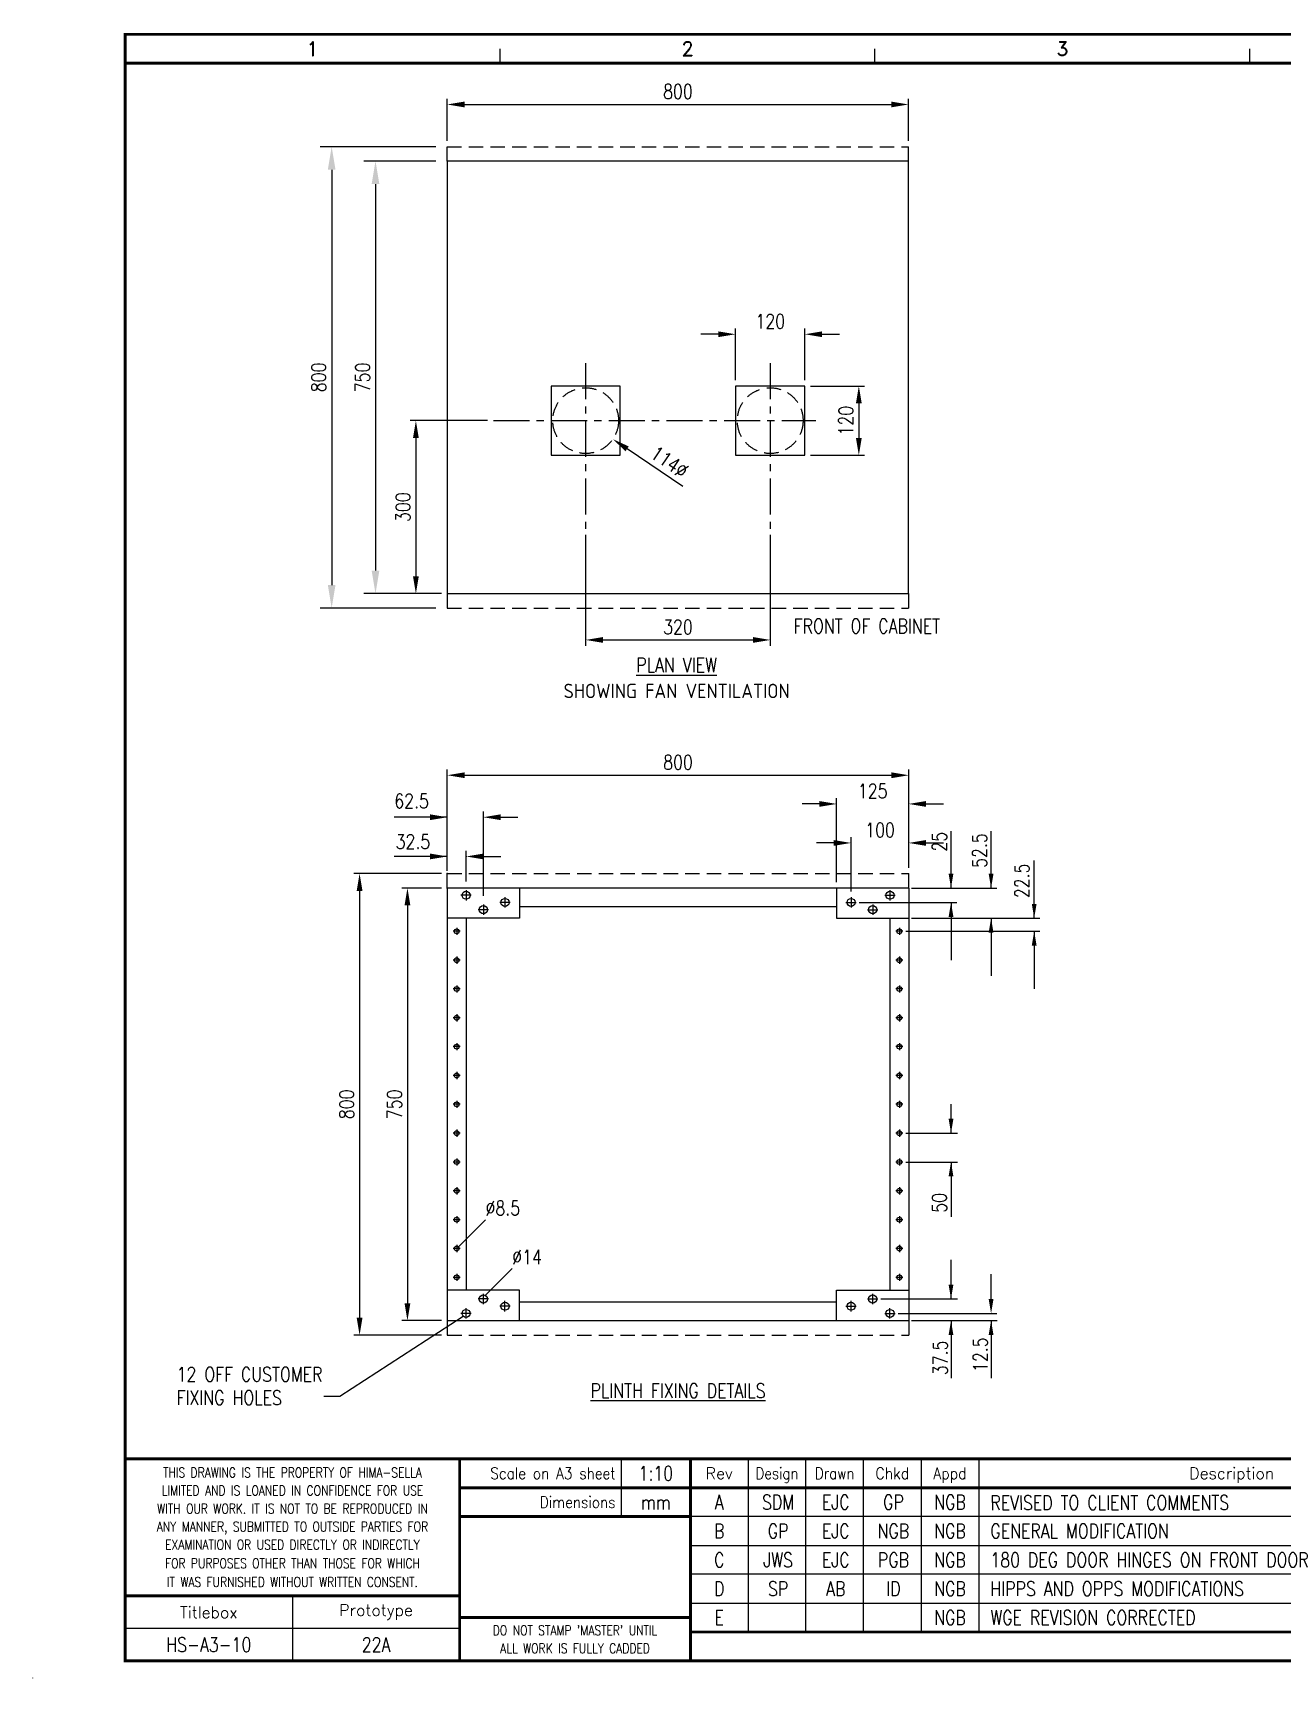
# Model space of a CAD drawing. Extents: x 0 to 4139, y 0 to 2852.
# Drawn here: x 0 to 2166, y 0 to 2852 of the extents above; entities that cross this region are included whole.
import ezdxf
from ezdxf.enums import TextEntityAlignment as Align

# ---------------------------------------------------------------- set-up
doc = ezdxf.new("R2010")
doc.units = 0
doc.header["$LTSCALE"] = 10
doc.header["$MEASUREMENT"] = 0
for name, pattern in [('CENTER', [2, 1.25, -0.25, 0.25, -0.25]), ('CONTINU', [0]), ('HIDDEN', [0.375, 0.25, -0.125])]:
    doc.linetypes.add(name, pattern=pattern)
doc.layers.get('0').update_dxf_attribs({"linetype": 'CONTINUOUS'})
for name, color, linetype in [('01-DRAW', 7, 'CONTINUOUS'), ('02-TEXT', 2, 'CONTINUOUS'), ('COL', 2, 'CONTINU'), ('DIM', 3, 'CONTINUOUS'), ('ROW', 2, 'CONTINU'), ('TEXT', 2, 'CONTINUOUS'), ('UPS', 2, 'CONTINUOUS')]:
    doc.layers.add(name, color=color, linetype=linetype)
doc.styles.add('ISO', font='iso.shx')
doc.styles.add('ROMAND', font='ROMAND')
doc.styles.add('ROMANS', font='romans.shx', dxfattribs={"width": 0.8})
doc.dimstyles.get("Standard").update_dxf_attribs({"dimscale": 10, "dimtxt": 2.5, "dimasz": 4, "dimexe": 2, "dimexo": 2, "dimgap": 1, "dimtad": 1, "dimdec": 0, "dimzin": 0, "dimdsep": 46, "dimtxsty": 'ROMANS', "dimcen": 0.09, "dimclrd": 3, "dimclre": 3, "dimclrt": 2, "dimadec": 0, "dimazin": 0, "dimtfac": 1, "dimtdec": 0, "dimtofl": 0, "dimtmove": 0, "dimatfit": 3, "dimfxl": 1, "dimtolj": 1, "dimtzin": 0, "dimarcsym": 0})

# ---------------------------------------------------------------- blocks, each defined once
blk = doc.blocks.new('*D3')
at = {"layer": 'DIM'}
for p, q in [((708.5, 1369.8255), (639.3894, 1369.8255)), ((649.3894, 1339.8255), (649.3894, 649.8255)), ((708.5, 619.8255), (639.3894, 619.8255))]:
    blk.add_line(p, q, dxfattribs=at)
for points in [[(644.3894, 1339.8255), (654.3894, 1339.8255), (649.3894, 1369.8255)], [(644.3894, 649.8255), (654.3894, 649.8255), (649.3894, 619.8255)]]:
    blk.add_solid(points, dxfattribs=at)
at = {"layer": 'DIM', "color": 2, "insert": (626.8894, 994.8255), "char_height": 25, "attachment_point": 5, "rotation": 90, "style": 'ROMANS'}
blk.add_mtext('\\A1;750', dxfattribs=at)
blk = doc.blocks.new('*D4')
at = {"layer": 'DIM'}
for p, q in [((708.5, 1394.8255), (556.3894, 1394.8255)), ((566.3894, 1364.8255), (566.3894, 624.8255)), ((708.5, 594.8255), (556.3894, 594.8255))]:
    blk.add_line(p, q, dxfattribs=at)
for points in [[(561.3894, 1364.8255), (571.3894, 1364.8255), (566.3894, 1394.8255)], [(561.3894, 624.8255), (571.3894, 624.8255), (566.3894, 594.8255)]]:
    blk.add_solid(points, dxfattribs=at)
at = {"layer": 'DIM', "color": 2, "insert": (543.8894, 994.8255), "char_height": 25, "attachment_point": 5, "rotation": 90, "style": 'ROMANS'}
blk.add_mtext('\\A1;800', dxfattribs=at)
blk = doc.blocks.new('*D5')
at = {"layer": 'DIM'}
for p, q in [((1418.5, 1363.8255), (1418.5, 1458.0423)), ((1518.5, 1404.8255), (1518.5, 1458.0423)), ((1388.5, 1448.0423), (1358.5, 1448.0423)), ((1548.5, 1448.0423), (1578.5, 1448.0423))]:
    blk.add_line(p, q, dxfattribs=at)
for points in [[(1388.5, 1453.0423), (1388.5, 1443.0423), (1418.5, 1448.0423)], [(1548.5, 1453.0423), (1548.5, 1443.0423), (1518.5, 1448.0423)]]:
    blk.add_solid(points, dxfattribs=at)
at = {"layer": 'DIM', "color": 2, "insert": (1468.7555, 1470.5423), "char_height": 25, "attachment_point": 5, "style": 'ROMANS'}
blk.add_mtext('\\A1;100', dxfattribs=at)
blk = doc.blocks.new('*D6')
at = {"layer": 'DIM'}
for p, q in [((1363.5, 1515.6422), (1333.5, 1515.6422)), ((1393.5, 1379.8255), (1393.5, 1525.6422)), ((1518.5, 1404.8255), (1518.5, 1525.6422)), ((1548.5, 1515.6422), (1578.5, 1515.6422))]:
    blk.add_line(p, q, dxfattribs=at)
for points in [[(1363.5, 1520.6422), (1363.5, 1510.6422), (1393.5, 1515.6422)], [(1548.5, 1520.6422), (1548.5, 1510.6422), (1518.5, 1515.6422)]]:
    blk.add_solid(points, dxfattribs=at)
at = {"layer": 'DIM', "color": 2, "insert": (1456, 1538.1422), "char_height": 25, "attachment_point": 5, "style": 'ROMANS'}
blk.add_mtext('\\A1;125', dxfattribs=at)
blk = doc.blocks.new('*D7')
at = {"layer": 'DIM'}
for p, q in [((718.5, 1404.8255), (718.5, 1575.4049)), ((1518.5, 1404.8255), (1518.5, 1575.4049)), ((748.5, 1565.4049), (1488.5, 1565.4049))]:
    blk.add_line(p, q, dxfattribs=at)
for points in [[(748.5, 1570.4049), (748.5, 1560.4049), (718.5, 1565.4049)], [(1488.5, 1570.4049), (1488.5, 1560.4049), (1518.5, 1565.4049)]]:
    blk.add_solid(points, dxfattribs=at)
at = {"layer": 'DIM', "color": 2, "insert": (1118.5, 1587.9049), "char_height": 25, "attachment_point": 5, "style": 'ROMANS'}
blk.add_mtext('\\A1;800', dxfattribs=at)
blk = doc.blocks.new('EDREV')
at = {"color": 2, "style": 'ROMANS', "width": 0.8}
for tag, p in [('DES', (129.2, 29.25)), ('DRN', (139.2, 29.25)), ('CHKD', (149.2, 29.25)), ('DES', (129.2, 24.25)), ('DRN', (139.2, 24.25)), ('CHKD', (149.2, 24.25)), ('DES', (129.2, 19.25)), ('DRN', (139.2, 19.25)), ('CHKD', (149.2, 19.25)), ('DES', (129.2, 14.25)), ('DRN', (139.2, 14.25)), ('CHKD', (149.2, 14.25)), ('DES', (129.2, 9.25)), ('DRN', (139.2, 9.25)), ('CHKD', (149.2, 9.25))]:
    blk.add_attdef(tag, text='', height=2.5, dxfattribs=at).set_placement(p, align=Align.CENTER)
blk = doc.blocks.new('*D16')
at = {"layer": 'DIM'}
for p, q in [((958.3314, 1982.3549), (958.3314, 1790)), ((1278.3314, 1982.3549), (1278.3314, 1790)), ((988.3314, 1800), (1248.3314, 1800))]:
    blk.add_line(p, q, dxfattribs=at)
for points in [[(988.3314, 1805), (988.3314, 1795), (958.3314, 1800)], [(1248.3314, 1805), (1248.3314, 1795), (1278.3314, 1800)]]:
    blk.add_solid(points, dxfattribs=at)
at = {"layer": 'DIM', "color": 2, "insert": (1118.3314, 1822.5), "char_height": 25, "attachment_point": 5, "style": 'ROMANS'}
blk.add_mtext('\\A1;320', dxfattribs=at)
blk = doc.blocks.new('*D17')
at = {"layer": 'DIM'}
for p, q in [((788.3314, 2180.2346), (654, 2180.2346)), ((664, 2150.2346), (664, 1910.2346)), ((708.3314, 1880.2346), (654, 1880.2346))]:
    blk.add_line(p, q, dxfattribs=at)
for points in [[(659, 2150.2346), (669, 2150.2346), (664, 2180.2346)], [(659, 1910.2346), (669, 1910.2346), (664, 1880.2346)]]:
    blk.add_solid(points, dxfattribs=at)
at = {"layer": 'DIM', "color": 2, "insert": (641.5, 2030.2346), "char_height": 25, "attachment_point": 5, "rotation": 90, "style": 'ROMANS'}
blk.add_mtext('\\A1;300', dxfattribs=at)
blk = doc.blocks.new('*D12')
at = {"layer": 'DIM'}
for p, q in [((1218.3314, 2250.2346), (1218.3314, 2340.0025)), ((1338.3314, 2250.2346), (1338.3314, 2340.0025)), ((1188.3314, 2330.0025), (1158.3314, 2330.0025)), ((1368.3314, 2330.0025), (1398.3314, 2330.0025))]:
    blk.add_line(p, q, dxfattribs=at)
for points in [[(1188.3314, 2335.0025), (1188.3314, 2325.0025), (1218.3314, 2330.0025)], [(1368.3314, 2335.0025), (1368.3314, 2325.0025), (1338.3314, 2330.0025)]]:
    blk.add_solid(points, dxfattribs=at)
at = {"layer": 'DIM', "color": 2, "insert": (1278.3314, 2352.5025), "char_height": 25, "attachment_point": 5, "style": 'ROMANS'}
blk.add_mtext('\\A1;120', dxfattribs=at)
blk = doc.blocks.new('*D13')
at = {"layer": 'DIM'}
for p, q in [((718.3314, 2665.2346), (718.3314, 2738.4192)), ((1518.3314, 2665.2346), (1518.3314, 2738.4192)), ((748.3314, 2728.4192), (1488.3314, 2728.4192))]:
    blk.add_line(p, q, dxfattribs=at)
for points in [[(748.3314, 2733.4192), (748.3314, 2723.4192), (718.3314, 2728.4192)], [(1488.3314, 2733.4192), (1488.3314, 2723.4192), (1518.3314, 2728.4192)]]:
    blk.add_solid(points, dxfattribs=at)
at = {"layer": 'DIM', "color": 2, "insert": (1118.3314, 2750.9192), "char_height": 25, "attachment_point": 5, "style": 'ROMANS'}
blk.add_mtext('\\A1;800', dxfattribs=at)
blk = doc.blocks.new('*D14')
at = {"layer": 'DIM'}
blk.add_line((1126.8022, 2065.7893), (1030.2969, 2131.3472), dxfattribs=at)
blk.add_solid([(1033.1065, 2135.4831), (1027.4872, 2127.2112), (1005.4812, 2148.2049)], dxfattribs=at)
at = {"layer": 'DIM', "color": 2, "insert": (1103.6007, 2108.7511), "char_height": 25, "attachment_point": 5, "rotation": 325.8125361, "style": 'ROMANS'}
blk.add_mtext('\\A1;114%%C', dxfattribs=at)
blk = doc.blocks.new('*D15')
at = {"layer": 'DIM'}
for p, q in [((1348.3314, 2240.2346), (1442, 2240.2346)), ((1432, 2210.2346), (1432, 2150.2346)), ((1348.3314, 2120.2346), (1442, 2120.2346))]:
    blk.add_line(p, q, dxfattribs=at)
for points in [[(1427, 2210.2346), (1437, 2210.2346), (1432, 2240.2346)], [(1427, 2150.2346), (1437, 2150.2346), (1432, 2120.2346)]]:
    blk.add_solid(points, dxfattribs=at)
at = {"layer": 'DIM', "color": 2, "insert": (1409.5, 2180.2346), "char_height": 25, "attachment_point": 5, "rotation": 90, "style": 'ROMANS'}
blk.add_mtext('\\A1;120', dxfattribs=at)
blk = doc.blocks.new('*D18')
at = {"layer": '01-DRAW', "color": 3, "lineweight": -2}
for p, q in [((698.3314, 2630.2346), (574, 2630.2346)), ((594, 2590.2346), (594, 1920.2346)), ((698.3314, 1880.2346), (574, 1880.2346))]:
    blk.add_line(p, q, dxfattribs=at)
at = {"layer": '01-DRAW', "color": 3}
for points in [[(587.3333, 2590.2346), (600.6667, 2590.2346), (594, 2630.2346)], [(587.3333, 1920.2346), (600.6667, 1920.2346), (594, 1880.2346)]]:
    blk.add_solid(points, dxfattribs=at)
at = {"layer": '01-DRAW', "color": 2, "insert": (571.5, 2255.2346), "char_height": 25, "attachment_point": 5, "rotation": 90, "style": 'ROMANS'}
blk.add_mtext('\\A1;750', dxfattribs=at)
blk = doc.blocks.new('*D19')
at = {"layer": '01-DRAW', "color": 3, "lineweight": -2}
for p, q in [((698.3314, 2655.2346), (498, 2655.2346)), ((518, 2615.2346), (518, 1895.2346)), ((698.3314, 1855.2346), (498, 1855.2346))]:
    blk.add_line(p, q, dxfattribs=at)
at = {"layer": '01-DRAW', "color": 3}
for points in [[(511.3333, 2615.2346), (524.6667, 2615.2346), (518, 2655.2346)], [(511.3333, 1895.2346), (524.6667, 1895.2346), (518, 1855.2346)]]:
    blk.add_solid(points, dxfattribs=at)
at = {"layer": '01-DRAW', "color": 2, "insert": (495.5, 2255.2346), "char_height": 25, "attachment_point": 5, "rotation": 90, "style": 'ROMANS'}
blk.add_mtext('\\A1;800', dxfattribs=at)
blk = doc.blocks.new('HS-A3-10')
at = {"color": 1}
for p, q in [((810, 2800), (810, 2825)), ((1460, 2800), (1460, 2825)), ((2110, 2800), (2110, 2825)), ((1020, 380), (1020, 280)), ((1240, 380), (1240, 80)), ((1340, 80), (1340, 380)), ((1440, 80), (1440, 380)), ((1540, 380), (1540, 80)), ((1640, 380), (1640, 80)), ((3015, 280), (1140, 280)), ((1140, 230), (3015, 230)), ((3015, 180), (1140, 180)), ((450, 142.5), (450, 30)), ((1140, 130), (2705, 130)), ((740, 86.25), (160, 86.25)), ((0, 0), (0, 0.25))]:
    blk.add_line(p, q, dxfattribs=at)
at = {"color": 1, "const_width": 5}
blk.add_lwpolyline([(160, 30), (4090, 30), (4090, 2850), (160, 2850)], close=True, dxfattribs=at)
for points in [[(160, 2800), (4040, 2800)], [(4090, 380), (160, 380)], [(740, 30), (740, 380)], [(1140, 30), (1140, 380)], [(2705, 330), (740, 330)], [(1140, 280), (740, 280)], [(160, 142.5), (740, 142.5)], [(1140, 105), (740, 105)], [(2705, 80), (1140, 80)]]:
    blk.add_lwpolyline(points, dxfattribs=at)
at = {"color": 2, "style": 'ROMAND'}
for s, p in [('1', (485, 2825)), ('2', (1135, 2825)), ('3', (1785, 2825))]:
    blk.add_text(s, height=25, dxfattribs=at).set_placement(p, align=Align.MIDDLE)
at = {"color": 3, "lineweight": 13, "style": 'ROMANS', "width": 0.8}
for s, p in [('THIS DRAWING IS THE PROPERTY OF HIMA-SELLA', (450, 356.443)), ('LIMITED AND IS LOANED IN CONFIDENCE FOR USE', (450, 325.193)), ('WITH OUR WORK. IT IS NOT TO BE REPRODUCED IN', (450, 293.879)), ('ANY MANNER, SUBMITTED TO OUTSIDE PARTIES FOR', (450, 262.629)), ('EXAMINATION OR USED DIRECTLY OR INDIRECTLY', (450, 231.379)), ('FOR PURPOSES OTHER THAN THOSE FOR WHICH', (450, 199.054)), ('IT WAS FURNISHED WITHOUT WRITTEN CONSENT.', (450, 166.554)), ("DO NOT STAMP 'MASTER' UNTIL", (940, 82.693)), ('ALL WORK IS FULLY CADDED', (940, 51.443))]:
    blk.add_text(s, height=17, dxfattribs=at).set_placement(p, align=Align.MIDDLE_CENTER)
at = {"color": 4, "style": 'ROMAND', "width": 0.87}
for s, p in [('Scale on A3 sheet', (1010, 344.965)), ('Dimensions', (1010, 295.069))]:
    blk.add_text(s, height=20, dxfattribs=at).set_placement(p, align=Align.RIGHT)
at = {"color": 4, "style": 'ROMAND'}
for s, p in [('Rev', (1190, 345)), ('Description', (2078.5, 345))]:
    blk.add_text(s, height=20, dxfattribs=at).set_placement(p, align=Align.CENTER)
for s, width, p in [('Design', 0.85, (1290, 345)), ('Drawn', 0.85, (1390, 345)), ('Chkd', 0.9, (1490, 345)), ('Appd', 0.9, (1590, 345))]:
    blk.add_text(s, height=20, dxfattribs=dict(at, width=width)).set_placement(p, align=Align.CENTER)
for s, p in [('Titlebox', (305, 114.375)), ('Prototype', (595, 114.375))]:
    blk.add_text(s, height=20, dxfattribs=at).set_placement(p, align=Align.MIDDLE)
at = {"layer": 'COL', "style": 'ROMAND', "flags": 9}
for tag, p in [('COL1', (485, 2825)), ('COL2', (1135, 2825)), ('COL3', (1785, 2825)), ('COL4', (2435, 2825)), ('COL5', (3085, 2825)), ('COL6', (3735, 2825))]:
    blk.add_attdef(tag, p, '', height=25, dxfattribs=at)
at = {"layer": 'ROW', "style": 'ROMAND', "flags": 9}
for tag, p in [('ROW1', (4065, 2495)), ('ROW2', (4065, 1885)), ('ROW3', (4065, 1275)), ('ROW4', (4065, 665))]:
    blk.add_attdef(tag, p, '', height=25, dxfattribs=at)
at = {"layer": 'UPS', "style": 'ROMANS', "width": 0.8}
blk.add_text('HS-A3-10', height=25, dxfattribs=at).set_placement((305, 58.125), align=Align.MIDDLE)
at = {"layer": 'UPS', "style": 'ROMANS', "width": 0.8, "flags": 8}
for tag, height, p in [('PLANOS->NR1', 25, (1080, 342.5)), ('PLANOS->VERIF', 25, (2935, 342.5)), ('PLANOS->NR2', 25, (1080, 292.5)), ('PLANOS->CANVI1', 25, (1190, 292.5)), ('PLANOS->NCAN1', 25, (1590, 292.5)), ('PLANOS->DCAN1', 25, (2625, 292.5)), ('PLANOS->ORIG', 25, (2935, 292.5)), ('PLANOS->CANVI2', 25, (1190, 242.5)), ('PLANOS->NCAN2', 25, (1590, 242.5)), ('PLANOS->DCAN2', 25, (2625, 242.5)), ('PLANOS->HECHF', 25, (2935, 242.5)), ('PLANOS->CANVI3', 25, (1190, 192.5)), ('PLANOS->NCAN3', 25, (1590, 192.5)), ('PLANOS->DCAN3', 25, (2625, 192.5)), ('PLANOS->HECHD', 25, (2935, 192.5)), ('PLANOS->CANVI4', 25, (1190, 142.5)), ('PLANOS->NCAN4', 25, (1590, 142.5)), ('PLANOS->DCAN4', 25, (2625, 142.5)), ('PLANOS->DATACREA', 25, (2935, 142.5)), ('PLANOS->CANVI5', 25, (1190, 92.5)), ('PLANOS->NCAN5', 25, (1590, 92.5)), ('PLANOS->DCAN5', 25, (2625, 92.5)), ('PROJS->DESCPRO3', 50, (3455, 55)), ('PLANOS->PLANO', 50, (3785, 55)), ('PLANOS->USER', 50, (4027.5, 55))]:
    blk.add_attdef(tag, text='', height=height, dxfattribs=at).set_placement(p, align=Align.CENTER)
at = {"layer": 'UPS', "style": 'ROMANS', "width": 2.7474, "flags": 8}
blk.add_attdef('PLANOS->MCAN1', text='', height=25, rotation=0.069611, dxfattribs=at).set_placement((1660, 316.443), (2530, 317.5), align=Align.FIT)
at = {"layer": 'UPS', "style": 'ROMANS', "flags": 8}
for tag, width, p, p2 in [('PLANOS->MCAN2', 2.6868, (1660, 267.5), (2530, 267.5)), ('PLANOS->MCAN3', 2.6868, (1660, 217.5), (2530, 217.5)), ('PLANOS->MCAN4', 2.6769, (1660, 167.5), (2530, 167.5)), ('PLANOS->MCAN5', 2.6868, (1660, 117.5), (2530, 117.5))]:
    blk.add_attdef(tag, text='', height=25, dxfattribs=dict(at, width=width)).set_placement(p, p2, align=Align.FIT)
at = {"layer": 'UPS', "style": 'ROMANS', "width": 0.8, "flags": 8}
blk.add_attdef('PLANOS->DENOM', (3135, 242.5), '', height=25, dxfattribs=at)
at = {"layer": 'UPS', "color": 4, "style": 'ROMANS', "width": 0.8, "flags": 8}
for tag, p in [('PROJS->DESCPRO1', (3030, 192.5)), ('PROJS->DESCPRO2', (3030, 142.5))]:
    blk.add_attdef(tag, p, '', height=25, dxfattribs=at)
at = {"layer": 'UPS', "style": 'ROMANS', "width": 0.8, "flags": 8}
blk.add_attdef('PLANOS->PROTOTIPO', text='', height=25, dxfattribs=at).set_placement((595, 58.125), align=Align.MIDDLE)
for tag, p in [('PLANOS->OBS4', (1170, 55)), ('PLANOS->PLANO', (2915, 55))]:
    blk.add_attdef(tag, text='', height=25, dxfattribs=at).set_placement(p, align=Align.MIDDLE_LEFT)
blk.add_attdef('PROJS->NOMPRO', text='', height=25, dxfattribs=at).set_placement((2890, 55), align=Align.MIDDLE_RIGHT)

msp = doc.modelspace()

# ---------------------------------------------------------------- linework, layer by layer
at = {"color": 3, "linetype": 'HIDDEN', "ltscale": 10}
for p, q in [((718.3314, 2655.2346), (1518.3314, 2655.2346)), ((718.3314, 2630.2346), (718.3314, 2655.2346)), ((1518.3314, 2630.2346), (1518.3314, 2655.2346)), ((718.3314, 1880.2346), (718.3314, 1855.2346)), ((718.3314, 1855.2346), (1518.3314, 1855.2346)), ((1518.3314, 1880.2346), (1518.3314, 1855.2346)), ((718.5, 1394.8255), (1518.5, 1394.8255)), ((718.5, 1369.8255), (718.5, 1394.8255)), ((1518.5, 1369.8255), (1518.5, 1394.8255)), ((718.5, 619.8255), (718.5, 594.8255)), ((1518.5, 619.8255), (1518.5, 594.8255)), ((718.5, 594.8255), (1518.5, 594.8255))]:
    msp.add_line(p, q, dxfattribs=at)
for p, q in [((1518.3314, 2630.2346), (718.3314, 2630.2346)), ((718.3314, 2630.2346), (718.3314, 1880.2346)), ((1518.3314, 1880.2346), (1518.3314, 2630.2346)), ((718.3314, 1880.2346), (1518.3314, 1880.2346)), ((718.5, 1369.8255), (718.5, 619.8255)), ((1518.5, 1369.8255), (718.5, 1369.8255)), ((843.5, 1369.8255), (843.5, 1317.3255)), ((1393.5, 1369.8255), (1393.5, 1317.3255)), ((1518.5, 1369.8255), (1518.5, 619.8255)), ((843.5, 1317.3255), (718.5, 1317.3255)), ((751, 1317.3255), (751, 672.3255)), ((1393.5, 1337.3255), (843.5, 1337.3255)), ((1393.5, 1317.3255), (1518.5, 1317.3255)), ((1486, 1317.3255), (1486, 672.3255)), ((843.5, 672.3255), (718.5, 672.3255)), ((843.5, 619.8255), (843.5, 672.3255)), ((1393.5, 672.3255), (1518.5, 672.3255)), ((1393.5, 619.8255), (1393.5, 672.3255)), ((843.5, 652.3255), (1393.5, 652.3255)), ((718.5, 619.8255), (1518.5, 619.8255))]:
    msp.add_line(p, q)
at = {"color": 3}
for p, q in [((760, 1357.3255), (742, 1357.3255)), ((751, 1366.3255), (751, 1348.3255)), ((781, 1341.3255), (781, 1323.3255)), ((827.5, 1344.8255), (809.5, 1344.8255)), ((818.5, 1353.8255), (818.5, 1335.8255)), ((1409.5, 1344.8255), (1427.5, 1344.8255)), ((1418.5, 1353.8255), (1418.5, 1335.8255)), ((1456, 1341.3255), (1456, 1323.3255)), ((1477, 1357.3255), (1495, 1357.3255)), ((1486, 1366.3255), (1486, 1348.3255)), ((790, 1332.3255), (772, 1332.3255)), ((1447, 1332.3255), (1465, 1332.3255)), ((741, 1294.8255), (728.5, 1294.8255)), ((734.75, 1301.0755), (734.75, 1288.5755)), ((1508.5, 1294.8255), (1496, 1294.8255)), ((1502.25, 1301.0755), (1502.25, 1288.5755)), ((741, 1244.8255), (728.5, 1244.8255)), ((734.75, 1251.0755), (734.75, 1238.5755)), ((1508.5, 1244.8255), (1496, 1244.8255)), ((1502.25, 1251.0755), (1502.25, 1238.5755)), ((734.75, 1201.0755), (734.75, 1188.5755)), ((1502.25, 1201.0755), (1502.25, 1188.5755)), ((741, 1194.8255), (728.5, 1194.8255)), ((1508.5, 1194.8255), (1496, 1194.8255)), ((741, 1144.8255), (728.5, 1144.8255)), ((734.75, 1151.0755), (734.75, 1138.5755)), ((1508.5, 1144.8255), (1496, 1144.8255)), ((1502.25, 1151.0755), (1502.25, 1138.5755)), ((741, 1094.8255), (728.5, 1094.8255)), ((734.75, 1101.0755), (734.75, 1088.5755)), ((1508.5, 1094.8255), (1496, 1094.8255)), ((1502.25, 1101.0755), (1502.25, 1088.5755)), ((741, 1044.8255), (728.5, 1044.8255)), ((734.75, 1051.0755), (734.75, 1038.5755)), ((1508.5, 1044.8255), (1496, 1044.8255)), ((1502.25, 1051.0755), (1502.25, 1038.5755)), ((734.75, 1001.0755), (734.75, 988.5755)), ((1502.25, 1001.0755), (1502.25, 988.5755)), ((741, 994.8255), (728.5, 994.8255)), ((1508.5, 994.8255), (1496, 994.8255)), ((741, 944.8255), (728.5, 944.8255)), ((734.75, 951.0755), (734.75, 938.5755)), ((1508.5, 944.8255), (1496, 944.8255)), ((1502.25, 951.0755), (1502.25, 938.5755)), ((741, 894.8255), (728.5, 894.8255)), ((734.75, 901.0755), (734.75, 888.5755)), ((1508.5, 894.8255), (1496, 894.8255)), ((1502.25, 901.0755), (1502.25, 888.5755)), ((741, 844.8255), (728.5, 844.8255)), ((734.75, 851.0755), (734.75, 838.5755)), ((1508.5, 844.8255), (1496, 844.8255)), ((1502.25, 851.0755), (1502.25, 838.5755)), ((734.75, 801.0755), (734.75, 788.5755)), ((1502.25, 801.0755), (1502.25, 788.5755)), ((741, 794.8255), (728.5, 794.8255)), ((1508.5, 794.8255), (1496, 794.8255)), ((741, 744.8255), (728.5, 744.8255)), ((734.75, 751.0755), (734.75, 738.5755)), ((1508.5, 744.8255), (1496, 744.8255)), ((1502.25, 751.0755), (1502.25, 738.5755)), ((741, 694.8255), (728.5, 694.8255)), ((734.75, 701.0755), (734.75, 688.5755)), ((1508.5, 694.8255), (1496, 694.8255)), ((1502.25, 701.0755), (1502.25, 688.5755)), ((790, 657.3255), (772, 657.3255)), ((781, 648.3255), (781, 666.3255)), ((1447, 657.3255), (1465, 657.3255)), ((1456, 648.3255), (1456, 666.3255)), ((760, 632.3255), (742, 632.3255)), ((751, 623.3255), (751, 641.3255)), ((827.5, 644.8255), (809.5, 644.8255)), ((818.5, 635.8255), (818.5, 653.8255)), ((1409.5, 644.8255), (1427.5, 644.8255)), ((1418.5, 635.8255), (1418.5, 653.8255)), ((1477, 632.3255), (1495, 632.3255)), ((1486, 623.3255), (1486, 641.3255))]:
    msp.add_line(p, q, dxfattribs=at)
for points in [[(898.3314, 2120.2346), (1018.3314, 2120.2346), (1018.3314, 2240.2346), (898.3314, 2240.2346)], [(1218.3314, 2120.2346), (1338.3314, 2120.2346), (1338.3314, 2240.2346), (1218.3314, 2240.2346)]]:
    msp.add_lwpolyline(points, close=True)
at = {"color": 3, "linetype": 'HIDDEN', "ltscale": 10}
for centre in [(958.3314, 2180.2346), (1278.3314, 2180.2346)]:
    msp.add_circle(centre, 57, dxfattribs=at)
at = {"color": 3}
for centre, radius in [((751, 1357.3255), 7), ((818.5, 1344.8255), 7), ((1418.5, 1344.8255), 7), ((1486, 1357.3255), 7), ((781, 1332.3255), 7), ((1456, 1332.3255), 7), ((734.75, 1294.8255), 4.25), ((1502.25, 1294.8255), 4.25), ((734.75, 1244.8255), 4.25), ((1502.25, 1244.8255), 4.25), ((734.75, 1194.8255), 4.25), ((1502.25, 1194.8255), 4.25), ((734.75, 1144.8255), 4.25), ((1502.25, 1144.8255), 4.25), ((734.75, 1094.8255), 4.25), ((1502.25, 1094.8255), 4.25), ((734.75, 1044.8255), 4.25), ((1502.25, 1044.8255), 4.25), ((734.75, 994.8255), 4.25), ((1502.25, 994.8255), 4.25), ((734.75, 944.8255), 4.25), ((1502.25, 944.8255), 4.25), ((734.75, 894.8255), 4.25), ((1502.25, 894.8255), 4.25), ((734.75, 844.8255), 4.25), ((1502.25, 844.8255), 4.25), ((734.75, 794.8255), 4.25), ((1502.25, 794.8255), 4.25), ((734.75, 744.8255), 4.25), ((1502.25, 744.8255), 4.25), ((734.75, 694.8255), 4.25), ((1502.25, 694.8255), 4.25), ((781, 657.3255), 7), ((1456, 657.3255), 7), ((751, 632.3255), 7), ((818.5, 644.8255), 7), ((1418.5, 644.8255), 7), ((1486, 632.3255), 7)]:
    msp.add_circle(centre, radius, dxfattribs=at)
at = {"color": 3, "linetype": 'ByBlock'}
for p in [(718.5, 1394.8255), (751, 1351.3255), (781, 1326.3255)]:
    msp.add_point(p, dxfattribs=at)
at = {"color": 0, "linetype": 'ByBlock'}
msp.add_point((718.5, 1369.8255), dxfattribs=at)
at = {"layer": 'DIM', "linetype": 'CENTER', "ltscale": 5}
for p, q in [((958.3314, 2280.0134), (958.3314, 1982.3549)), ((1278.3314, 2280.0134), (1278.3314, 1982.3549)), ((798.3314, 2180.2346), (1357.5725, 2180.2346))]:
    msp.add_line(p, q, dxfattribs=at)
at = {"layer": 'DIM'}
for p, q in [((718.5, 1399.8255), (718.5, 1522.6401)), ((718.5, 1492.6401), (626.3044, 1492.6401)), ((781, 1356.3255), (781, 1502.6401)), ((811, 1492.6401), (841, 1492.6401)), ((1591.7931, 1369.8255), (1591.7931, 1468.3255)), ((1661.28, 1369.8255), (1661.28, 1468.3255)), ((718.5, 1424.8255), (718.5, 1454.5697)), ((751, 1381.3255), (751, 1434.5697)), ((718.5, 1424.5697), (626.3044, 1424.5697)), ((781, 1424.5697), (811, 1424.5697)), ((1736.0234, 1317.3255), (1736.0234, 1417.3255)), ((1523.5, 1369.8255), (1671.28, 1369.8255)), ((1432.5, 1344.8255), (1601.7931, 1344.8255)), ((1591.7931, 1344.8255), (1591.7931, 1244.8255)), ((1523.5, 1317.3255), (1745.9972, 1317.3255)), ((1661.28, 1317.3255), (1661.28, 1217.3255)), ((1513.5, 1294.8255), (1745.9972, 1294.8255)), ((1736.0234, 1294.8255), (1736.0234, 1194.8255)), ((1591.7931, 944.8255), (1591.7931, 994.8255)), ((1513.5, 944.8255), (1602.7931, 944.8255)), ((1513.5, 894.8255), (1602.7931, 894.8255)), ((1591.7931, 894.8255), (1591.7931, 799.8255)), ((737.7552, 747.8307), (784.75, 794.8255)), ((1591.7931, 657.3255), (1591.7931, 725.1825)), ((784.0052, 663.0807), (831, 710.0755)), ((1661.28, 657.3255), (1661.28, 700.1825)), ((1470, 657.3255), (1602.7931, 657.3255)), ((1500, 632.3255), (1671.28, 632.3255)), ((746.1544, 627.0334), (532.1544, 488.0334)), ((1523.5, 619.8255), (1672.0393, 619.8255)), ((1591.7931, 619.8255), (1591.7931, 519.8255)), ((1661.28, 619.8255), (1661.28, 519.8255)), ((532.1544, 488.0334), (504.1544, 488.0334))]:
    msp.add_line(p, q, dxfattribs=at)
for p in [(781, 1492.6401), (751, 1424.5697)]:
    msp.add_point(p, dxfattribs=at)
for points in [[(688.5, 1497.6401), (688.5, 1487.6401), (718.5, 1492.6401)], [(811, 1497.6401), (811, 1487.6401), (781, 1492.6401)], [(688.5, 1429.5697), (688.5, 1419.5697), (718.5, 1424.5697)], [(781, 1429.5697), (781, 1419.5697), (751, 1424.5697)], [(1595.9597, 1394.8255), (1587.6264, 1394.8255), (1591.7931, 1369.8255)], [(1665.4466, 1394.8255), (1657.1133, 1394.8255), (1661.28, 1369.8255)], [(1587.6264, 1319.8255), (1595.9597, 1319.8255), (1591.7931, 1344.8255)], [(1740.1901, 1342.3255), (1731.8567, 1342.3255), (1736.0234, 1317.3255)], [(1657.1133, 1292.3255), (1665.4466, 1292.3255), (1661.28, 1317.3255)], [(1731.8567, 1269.8255), (1740.1901, 1269.8255), (1736.0234, 1294.8255)], [(1595.9597, 969.8255), (1587.6264, 969.8255), (1591.7931, 944.8255)], [(1587.6264, 869.8255), (1595.9597, 869.8255), (1591.7931, 894.8255)], [(1595.9597, 682.3255), (1587.6264, 682.3255), (1591.7931, 657.3255)], [(1665.4466, 657.3255), (1657.1133, 657.3255), (1661.28, 632.3255)], [(1587.6264, 594.8255), (1595.9597, 594.8255), (1591.7931, 619.8255)], [(1657.1133, 594.8255), (1665.4466, 594.8255), (1661.28, 619.8255)]]:
    msp.add_solid(points, dxfattribs=at)

# ---------------------------------------------------------------- block references
ref = msp.add_blockref('HS-A3-10', (0, 0))
ref.add_attrib('PLANOS->PROTOTIPO', '22A', dxfattribs={"layer": 'UPS', "height": 25, "style": 'ROMANS', "width": 0.8, "flags": 8}).set_placement((595, 58.125), align=Align.MIDDLE)
ref.add_attrib('PLANOS->NCAN5', 'NGB', dxfattribs={"layer": 'UPS', "height": 25, "style": 'ROMANS', "width": 0.8, "flags": 8}).set_placement((1590, 92.5), align=Align.CENTER)
ref.add_attrib('PLANOS->NCAN2', 'NGB', dxfattribs={"layer": 'UPS', "height": 25, "style": 'ROMANS', "width": 0.8, "flags": 8}).set_placement((1590, 242.5), align=Align.CENTER)
ref.add_attrib('PLANOS->NCAN3', 'NGB', dxfattribs={"layer": 'UPS', "height": 25, "style": 'ROMANS', "width": 0.8, "flags": 8}).set_placement((1590, 192.5), align=Align.CENTER)
ref.add_attrib('PLANOS->NCAN4', 'NGB', dxfattribs={"layer": 'UPS', "height": 25, "style": 'ROMANS', "width": 0.8, "flags": 8}).set_placement((1590, 142.5), align=Align.CENTER)
ref.add_attrib('PLANOS->CANVI5', 'E', dxfattribs={"layer": 'UPS', "height": 25, "style": 'ROMANS', "width": 0.8, "flags": 8}).set_placement((1190, 92.5), align=Align.CENTER)
ref.add_attrib('PLANOS->CANVI4', 'D', dxfattribs={"layer": 'UPS', "height": 25, "style": 'ROMANS', "width": 0.8, "flags": 8}).set_placement((1190, 142.5), align=Align.CENTER)
ref.add_attrib('PLANOS->CANVI2', 'B', dxfattribs={"layer": 'UPS', "height": 25, "style": 'ROMANS', "width": 0.8, "flags": 8}).set_placement((1190, 242.5), align=Align.CENTER)
ref.add_attrib('PLANOS->CANVI3', 'C', dxfattribs={"layer": 'UPS', "height": 25, "style": 'ROMANS', "width": 0.8, "flags": 8}).set_placement((1190, 192.5), align=Align.CENTER)
ref.add_attrib('PLANOS->CANVI1', 'A', dxfattribs={"layer": 'UPS', "height": 25, "style": 'ROMANS', "width": 0.8, "flags": 8}).set_placement((1190, 292.5), align=Align.CENTER)
ref.add_attrib('PLANOS->NR2', 'mm', dxfattribs={"layer": 'UPS', "height": 25, "style": 'ROMANS', "width": 0.8, "flags": 8}).set_placement((1080, 292.5), align=Align.CENTER)
ref.add_attrib('PLANOS->NR1', '1:10', dxfattribs={"layer": 'UPS', "height": 25, "style": 'ROMANS', "width": 0.8, "flags": 8}).set_placement((1080, 342.5), align=Align.CENTER)
ref.add_attrib('PLANOS->NCAN1', 'NGB', dxfattribs={"layer": 'UPS', "height": 25, "style": 'ROMANS', "width": 0.8, "flags": 8}).set_placement((1590, 292.5), align=Align.CENTER)
ref = msp.add_blockref('EDREV', (0, 0), dxfattribs=dict(xscale=10, yscale=10, zscale=10))
ref.add_attrib('DES', 'SDM', dxfattribs={"color": 2, "height": 25, "style": 'ROMANS', "width": 0.8}).set_placement((1292, 292.5), align=Align.CENTER)
ref.add_attrib('DRN', 'EJC', dxfattribs={"color": 2, "height": 25, "style": 'ROMANS', "width": 0.8}).set_placement((1392, 292.5), align=Align.CENTER)
ref.add_attrib('CHKD', 'GP', dxfattribs={"color": 2, "height": 25, "style": 'ROMANS', "width": 0.8}).set_placement((1492, 292.5), align=Align.CENTER)
ref.add_attrib('DES', 'GP', dxfattribs={"color": 2, "height": 25, "style": 'ROMANS', "width": 0.8}).set_placement((1292, 242.5), align=Align.CENTER)
ref.add_attrib('DRN', 'EJC', dxfattribs={"color": 2, "height": 25, "style": 'ROMANS', "width": 0.8}).set_placement((1392, 242.5), align=Align.CENTER)
ref.add_attrib('CHKD', 'NGB', dxfattribs={"color": 2, "height": 25, "style": 'ROMANS', "width": 0.8}).set_placement((1492, 242.5), align=Align.CENTER)
ref.add_attrib('DES', 'JWS', dxfattribs={"color": 2, "height": 25, "style": 'ROMANS', "width": 0.8}).set_placement((1292, 192.5), align=Align.CENTER)
ref.add_attrib('DRN', 'EJC', dxfattribs={"color": 2, "height": 25, "style": 'ROMANS', "width": 0.8}).set_placement((1392, 192.5), align=Align.CENTER)
ref.add_attrib('CHKD', 'PGB', dxfattribs={"color": 2, "height": 25, "style": 'ROMANS', "width": 0.8}).set_placement((1492, 192.5), align=Align.CENTER)
ref.add_attrib('DES', 'SP', dxfattribs={"color": 2, "height": 25, "style": 'ROMANS', "width": 0.8}).set_placement((1292, 142.5), align=Align.CENTER)
ref.add_attrib('DRN', 'AB', dxfattribs={"color": 2, "height": 25, "style": 'ROMANS', "width": 0.8}).set_placement((1392, 142.5), align=Align.CENTER)
ref.add_attrib('CHKD', 'ID', dxfattribs={"color": 2, "height": 25, "style": 'ROMANS', "width": 0.8}).set_placement((1492, 142.5), align=Align.CENTER)

# ---------------------------------------------------------------- texts
at = {"layer": '02-TEXT', "style": 'ISO'}
msp.add_text('SHOWING FAN VENTILATION', height=25, dxfattribs=at).set_placement((1116.0614, 1699.0581), align=Align.CENTER)
at = {"layer": '02-TEXT', "style": 'ROMANS', "width": 0.8}
for s, p in [('12 OFF CUSTOMER', (249.1544, 514.0334)), ('FIXING HOLES', (249.1544, 473.5572))]:
    msp.add_text(s, height=25, dxfattribs=at).set_placement(p)
at = {"layer": 'DIM', "color": 2, "style": 'ROMANS', "width": 0.8}
for s, p in [('25', (1591.7931, 1432.9926)), ('52.5', (1661.28, 1404.8255)), ('22.5', (1734.9335, 1352.3255)), ('50', (1591.7931, 806.8673)), ('37.5', (1593.328, 525.2065)), ('12.5', (1662.8149, 530.7621))]:
    msp.add_text(s, height=25, rotation=90, dxfattribs=at).set_placement(p, align=Align.BOTTOM_LEFT)
for s, p in [('%%c8.5', (784.75, 794.8255)), ('%%c14', (831, 710.0755))]:
    msp.add_text(s, height=25, dxfattribs=at).set_placement(p, align=Align.BOTTOM_LEFT)
at = {"layer": 'DIM', "color": 2, "linetype": 'ByBlock', "char_height": 25, "attachment_point": 5, "style": 'ROMANS'}
for s, insert in [('\\A1;62.5', (656.5365, 1520.8071)), ('\\A1;32.5', (658.8853, 1450.3895))]:
    msp.add_mtext(s, dxfattribs=dict(at, insert=insert))
at = {"layer": 'TEXT', "style": 'ROMANS', "width": 0.8}
msp.add_text('FRONT OF CABINET', height=25, dxfattribs=at).set_placement((1319, 1811.4192))
for s, p in [('%%UPLAN VIEW', (1116.0614, 1744.0581)), ('%%UPLINTH FIXING DETAILS', (1118.5, 486.0581))]:
    msp.add_text(s, height=25, dxfattribs=at).set_placement(p, align=Align.CENTER)
at = {"layer": 'UPS', "insert": (1660, 316.443), "char_height": 25, "width": 870, "attachment_point": 1, "rotation": 0.0687549024, "style": 'ROMANS'}
msp.add_mtext('REVISED TO CLIENT COMMENTS', dxfattribs=at)
at = {"layer": 'UPS', "char_height": 25, "width": 870, "attachment_point": 1, "style": 'ROMANS'}
for s, insert in [('GENERAL MODIFICATION', (1660, 267.5)), ('180 DEG DOOR HINGES ON FRONT DOOR', (1660, 217.5)), ('HIPPS AND OPPS MODIFICATIONS', (1660, 167.5)), ('WGE REVISION CORRECTED', (1660, 117.5))]:
    msp.add_mtext(s, dxfattribs=dict(at, insert=insert))

# ---------------------------------------------------------------- dimensions: what is measured, and where the dimension line sits
at = {"layer": '01-DRAW'}
for base, p1, p2, picture, middle in [((518, 1855.2346), (718.3314, 2655.2346), (718.3314, 1855.2346), '*D19', (495.5, 2255.2346)), ((594, 1880.2346), (718.3314, 2630.2346), (718.3314, 1880.2346), '*D18', (571.5, 2255.2346))]:
    dim = msp.add_linear_dim(base=base, p1=p1, p2=p2, angle=90, dimstyle='STANDARD', dxfattribs=at)
    dim.commit()
    dim.dimension.update_dxf_attribs({"geometry": picture, "text_midpoint": middle})
at = {"layer": 'DIM'}
for base, p1, p2, picture, middle in [((1518.3314, 2728.4192), (718.3314, 2655.2346), (1518.3314, 2655.2346), '*D13', (1118.3314, 2750.9192)), ((1518.5, 1565.4049), (718.5, 1394.8255), (1518.5, 1394.8255), '*D7', (1118.5, 1587.9049))]:
    dim = msp.add_linear_dim(base=base, p1=p1, p2=p2, text='800', dimstyle='STANDARD', override={"dimscale": 10, "dimtxt": 2.5, "dimasz": 3, "dimexe": 1, "dimexo": 1, "dimgap": 1, "dimtad": 1, "dimtih": 0, "dimtoh": 0, "dimdec": 1, "dimtxsty": 'ROMANS', "dimcen": -3, "dimclrd": 256, "dimclre": 256, "dimclrt": 2, "dimtdec": 1, "dimlwd": -1, "dimlwe": -1}, dxfattribs=at)
    dim.commit()
    dim.dimension.update_dxf_attribs({"geometry": picture, "text_midpoint": middle})
for base, p1, p2, text, picture, middle in [((1338.3314, 2330.0025), (1218.3314, 2240.2346), (1338.3314, 2240.2346), '120', '*D12', (1278.3314, 2330.0025)), ((1518.5, 1515.6422), (1393.5, 1369.8255), (1518.5, 1394.8255), '125', '*D6', (1456, 1515.6422)), ((1518.5, 1448.0423), (1418.5, 1353.8255), (1518.5, 1394.8255), '100', '*D5', (1468.7555, 1448.0423))]:
    dim = msp.add_linear_dim(base=base, p1=p1, p2=p2, text=text, dimstyle='STANDARD', override={"dimscale": 10, "dimtxt": 2.5, "dimasz": 3, "dimexe": 1, "dimexo": 1, "dimgap": 1, "dimtad": 1, "dimtih": 0, "dimtoh": 0, "dimdec": 1, "dimtxsty": 'ROMANS', "dimcen": -3, "dimclrd": 256, "dimclre": 256, "dimclrt": 2, "dimtdec": 1, "dimlwd": -1, "dimlwe": -1}, dxfattribs=at)
    dim.commit()
    dim.dimension.update_dxf_attribs({"geometry": picture, "text_midpoint": middle, "dimtype": 160})
for base, p1, p2, angle, text, picture, middle in [((1432, 2120.2346), (1338.3314, 2240.2346), (1338.3314, 2120.2346), 90, '120', '*D15', (1409.5, 2180.2346)), ((664, 1880.2346), (798.3314, 2180.2346), (718.3314, 1880.2346), 90, '300', '*D17', (641.5, 2030.2346)), ((1278.3314, 1800), (958.3314, 1992.3549), (1278.3314, 1992.3549), 180, '320', '*D16', (1118.3314, 1822.5)), ((566.3894, 594.8255), (718.5, 1394.8255), (718.5, 594.8255), 90, '800', '*D4', (543.8894, 994.8255)), ((649.3894, 619.8255), (718.5, 1369.8255), (718.5, 619.8255), 90, '750', '*D3', (626.8894, 994.8255))]:
    dim = msp.add_linear_dim(base=base, p1=p1, p2=p2, angle=angle, text=text, dimstyle='STANDARD', override={"dimscale": 10, "dimtxt": 2.5, "dimasz": 3, "dimexe": 1, "dimexo": 1, "dimgap": 1, "dimtad": 1, "dimtih": 0, "dimtoh": 0, "dimdec": 1, "dimtxsty": 'ROMANS', "dimcen": -3, "dimclrd": 256, "dimclre": 256, "dimclrt": 2, "dimtdec": 1, "dimlwd": -1, "dimlwe": -1}, dxfattribs=at)
    dim.commit()
    dim.dimension.update_dxf_attribs({"geometry": picture, "text_midpoint": middle})
dim = msp.add_diameter_dim_2p(p1=(911.1817, 2212.2643), p2=(1005.4812, 2148.2049), text='114%%C', dimstyle='STANDARD', override={"dimscale": 10, "dimtxt": 2.5, "dimasz": 3, "dimexe": 1, "dimexo": 1, "dimgap": 1, "dimtad": 1, "dimtih": 0, "dimtoh": 0, "dimdec": 1, "dimtxsty": 'ROMANS', "dimcen": 0, "dimclrd": 256, "dimclre": 256, "dimclrt": 2, "dimtdec": 1, "dimlwd": -1, "dimlwe": -1}, dxfattribs=at)
dim.commit()
dim.dimension.update_dxf_attribs({"geometry": '*D14', "text_midpoint": (1103.6007, 2108.7511)})

doc.saveas('drawing.dxf')
